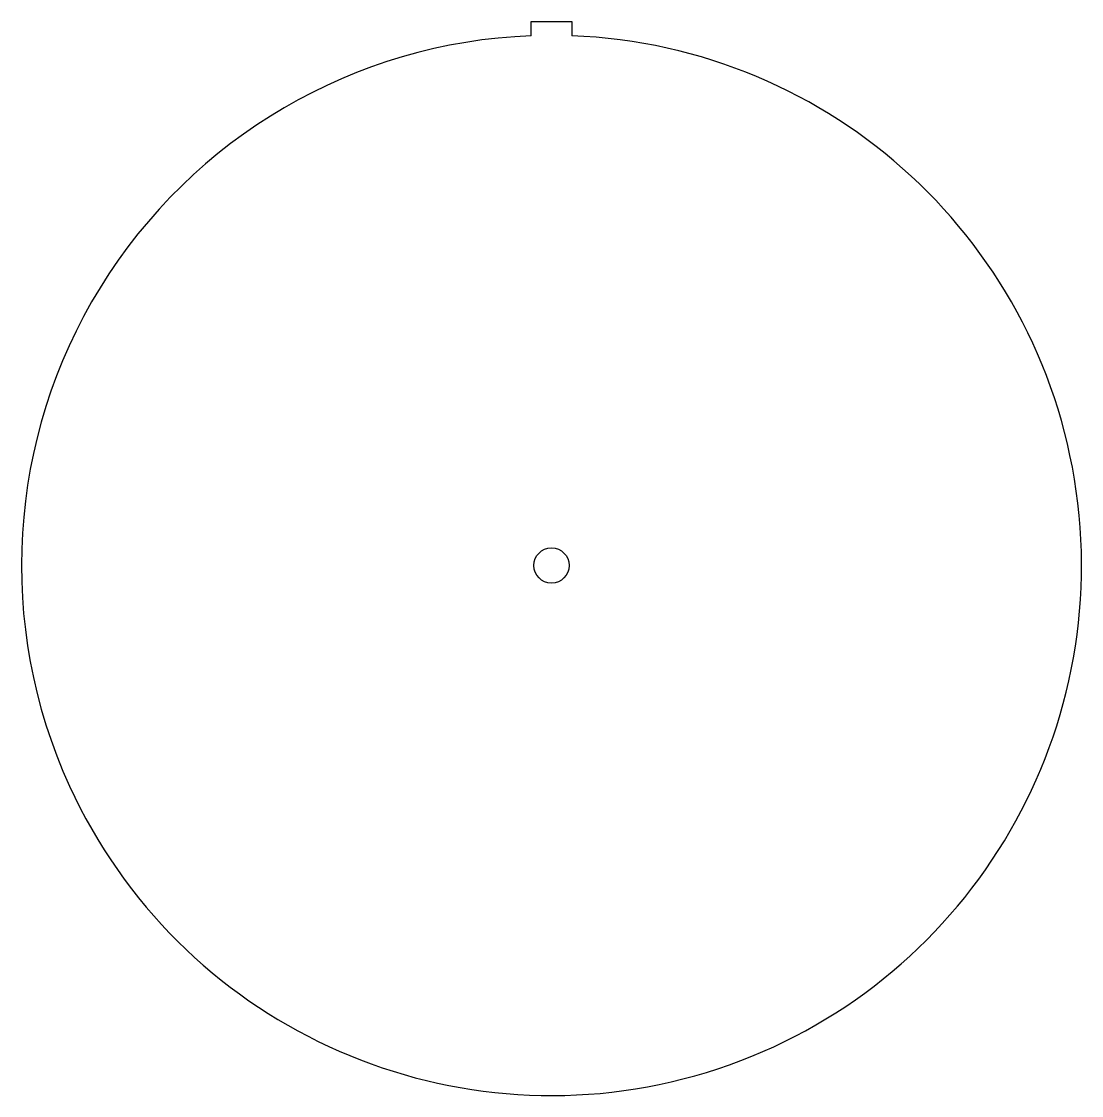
# Model space of a CAD drawing. Header units: millimetres. Extents: x -137 to 137, y -137 to 141.
import ezdxf

# ---------------------------------------------------------------- set-up
doc = ezdxf.new("R2010")
doc.units = ezdxf.units.MM
doc.layers.add('CUT_INNER', color=6, linetype='Continuous')
doc.layers.add('CUT_OUTER', color=1, linetype='Continuous')

msp = doc.modelspace()

# ---------------------------------------------------------------- linework, layer by layer
at = {"layer": 'CUT_INNER'}
msp.add_circle((0, 0), 4.55, dxfattribs=at)
at = {"layer": 'CUT_OUTER'}
for points in [[(-5.25, 140.7), (5.25, 140.7), (5.25, 137)], [(-5.25, 137), (-5.25, 140.7)]]:
    msp.add_lwpolyline(points, dxfattribs=at)
for start, end in [(92.1943, 204.6095), (204.6093, 87.8054)]:
    msp.add_arc((0, 0), 137.1, start, end, dxfattribs=at)

doc.saveas('drawing.dxf')
